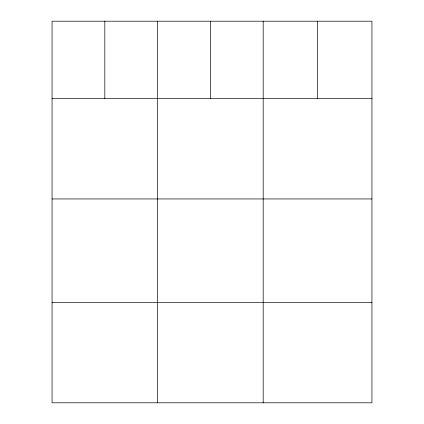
<?xml version="1.0" encoding="UTF-8"?>
<svg xmlns="http://www.w3.org/2000/svg" width="424" height="424" viewBox="0 0 424 424"><rect width="100%" height="100%" fill="white"/><g stroke="black" fill="none" stroke-linecap="round" stroke-linejoin="round"><path stroke-width="0.64" d="M371.954 98.553L371.954 402.8L52.046 402.8L52.046 21.2L371.954 21.2L371.954 98.553L52.046 98.553M52.046 198.951L371.954 198.951M52.046 302.397L371.954 302.397M317.571 21.2L317.571 98.553M263.187 21.2L263.187 402.8M210.399 21.2L210.399 98.553M157.617 21.2L157.617 402.8M104.834 21.2L104.834 98.553"/></g></svg>
